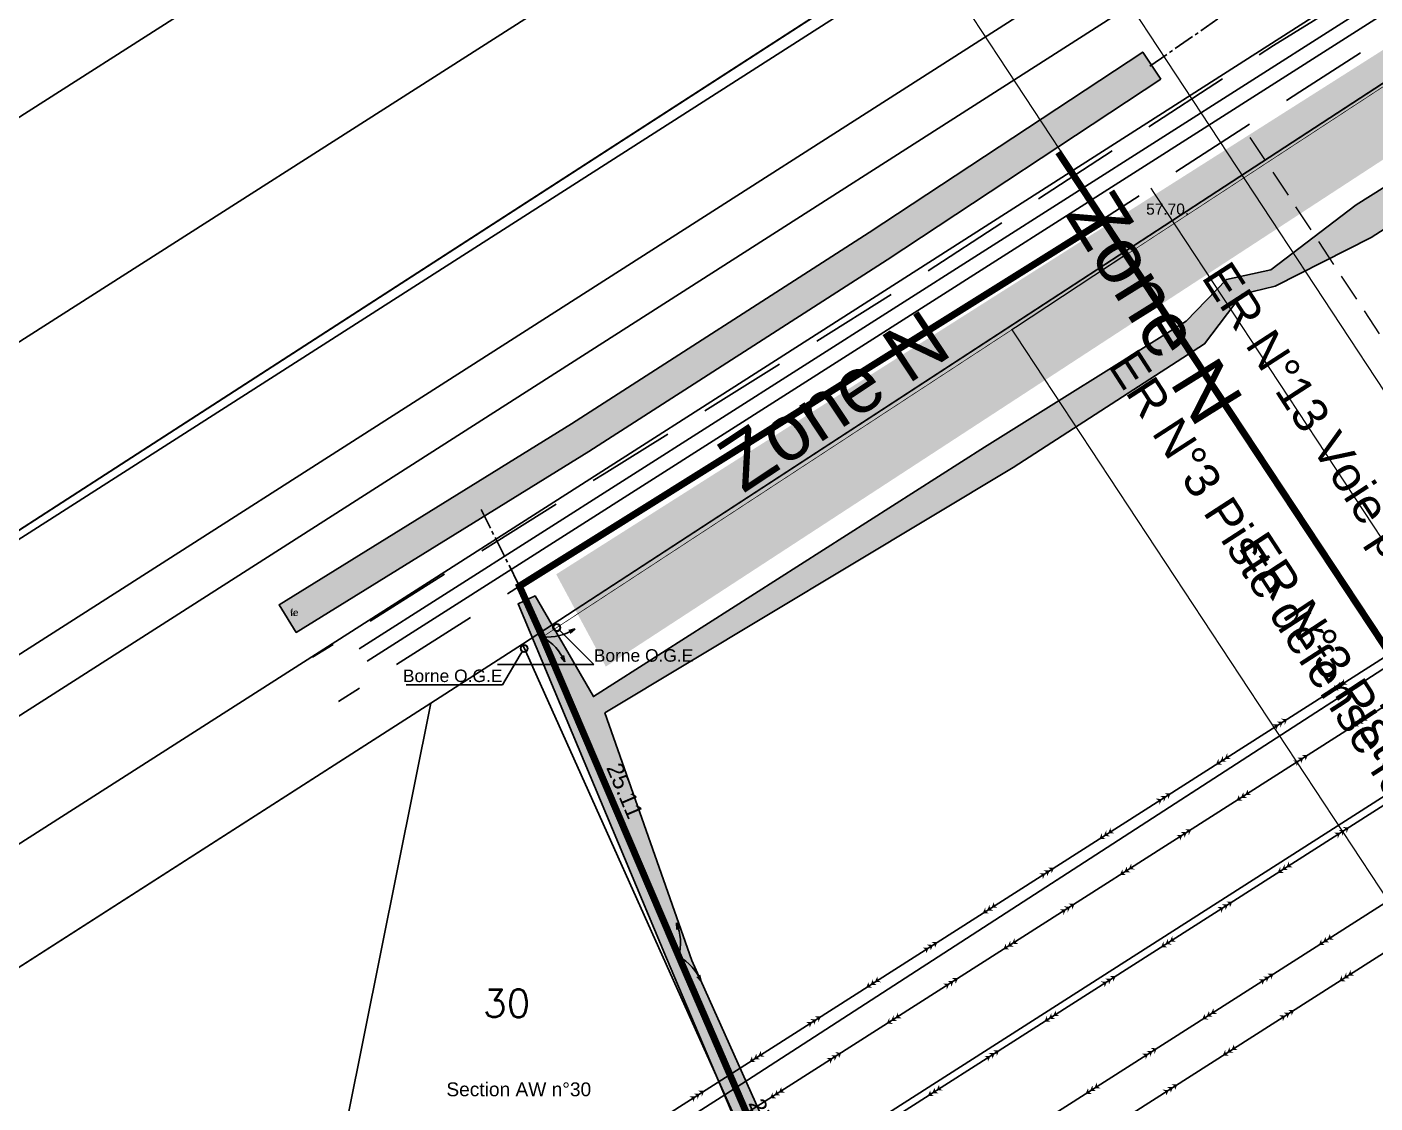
# Model space of a CAD drawing. Header units: metres. Extents: x 394605 to 1395358, y 4171135 to 6406139.
# Drawn here: x 1393865.1 to 1393962.5, y 4172327.8 to 4172405.6 of the extents above; entities that cross this region are included whole.
import ezdxf
from ezdxf import colors
from ezdxf.entities.mleader import LeaderData, LeaderLine
from ezdxf.enums import TextEntityAlignment as Align
from ezdxf.math import Vec2, Vec3

# ---------------------------------------------------------------- set-up
doc = ezdxf.new("R2010")
doc.units = ezdxf.units.M
doc.header["$LTSCALE"] = 2
for name, pattern in [('AXES2', [1.125, 0.75, -0.125, 0.125, -0.125]), ('CACHE', [0.375, 0.25, -0.125]), ('CACHE2', [4.7625, 3.175, -1.5875])]:
    doc.linetypes.add(name, pattern=pattern)
for name, color, linetype in [('P-Alti', 7, 'Continuous'), ('T-AEP', 140, 'Continuous'), ('T-BORNE', 7, 'Continuous'), ('T-CADASTRE', 6, 'Continuous'), ('T-COTATIONS', 1, 'Continuous'), ('T-CRASTE', 44, 'Continuous'), ('T-EAUX PLUVIALES', 5, 'Continuous'), ('T-EDF', 20, 'Continuous'), ('T-ER', 1, 'Continuous'), ('T-FRANCE TELECOM', 3, 'Continuous'), ('T-LIMITES', 1, 'Continuous'), ('T-PLU', 5, 'Continuous'), ('T-SECTION AW', 2, 'Continuous'), ('T-VEGETATION', 108, 'Continuous'), ('T-VEGETATION-TEXTE', 1, 'Continuous'), ('T-VOIRIE', 7, 'Continuous')]:
    doc.layers.add(name, color=color, linetype=linetype)
doc.layers.add('P-Voie', color=250, linetype='Continuous', lineweight=9)
doc.styles.add('Arial', font='arial.ttf')
doc.styles.add('Arial 1.0', font='arial.ttf', dxfattribs={"width": 0.99, "height": 0.2})
doc.styles.add('Arial 4.0', font='arial.ttf', dxfattribs={"width": 0.99, "height": 0.8})
doc.styles.get("Standard").update_dxf_attribs({"font": 'txt.shx'})

# ---------------------------------------------------------------- blocks, each defined once
blk = doc.blocks.new('GeoEdfTT')
for points in [[(-1.125, 0), (-0.375, 0.5), (-0.375, -0.5), (-0.625, 0)], [(-0.375, 0), (0.375, 0.5), (0.375, -0.5), (0.125, 0)], [(0.375, 0), (1.125, 0.5), (1.125, -0.5), (0.875, 0)]]:
    blk.add_solid(points)
blk = doc.blocks.new('_Origin2')
h = blk.add_hatch(color=256)
h.dxf.hatch_style = 1
h.paths.add_polyline_path([(-0.5, 0, 1), (0.5, 0, 1)])
h.paths.add_polyline_path([(0.44, 0, -1), (-0.44, 0, -1)], flags=16)
at = {"color": 0, "linetype": 'ByBlock', "lineweight": -2}
blk.add_line((-0.5, 0), (-1, 0), dxfattribs=at)
for radius in [0.5, 0.445]:
    blk.add_circle((0, 0), radius, dxfattribs=at)
blk = doc.blocks.new('Flèche gauche')
at = {"color": 0}
for q in [(0.611, 0.288), (0.617, 0.215)]:
    blk.add_line((0.767, 0.264), q, dxfattribs=at)
blk.add_arc((0.77, -0.993), 1.257, 90.1669, 127.7937, dxfattribs=at)
blk = doc.blocks.new('Flèche droite')
at = {"color": 0}
for q in [(-0.611, 0.288), (-0.617, 0.215)]:
    blk.add_line((-0.767, 0.264), q, dxfattribs=at)
blk.add_arc((-0.77, -0.993), 1.257, 52.2063, 89.8331, dxfattribs=at)

msp = doc.modelspace()

# ---------------------------------------------------------------- hatches: boundary and pattern name
at = {"layer": 'T-CRASTE', "true_color": 0x7aafdf}
h = msp.add_hatch(color=143, dxfattribs=at)
h.dxf.hatch_style = 1
h.paths.add_polyline_path([(1394196.522, 4172397.407), (1394217.755, 4172409.602), (1394230.054, 4172416.598), (1394243.357, 4172424.648), (1394254.824, 4172431.131), (1394265.712, 4172437.425), (1394275.1, 4172442.737), (1394292.921, 4172452.789), (1394293.292, 4172450.717), (1394295.797, 4172440.114), (1394297.631, 4172427.809), (1394300.57, 4172412.524), (1394303.171, 4172399.459), (1394306.096, 4172385.059), (1394309.833, 4172368.025), (1394305.128, 4172366.951), (1394287.797, 4172363.949), (1394272.132, 4172360.994), (1394258.435, 4172358.513), (1394243.48, 4172355.683), (1394228.7, 4172353.47), (1394203.941, 4172348.936), (1394184.344, 4172344.909), (1394167.624, 4172342.196), (1394148.834, 4172338.57), (1394125.706, 4172334.543), (1394097.736, 4172329.167), (1394088.592, 4172327.602), (1394076.125, 4172325.262), (1394069.413, 4172323.932), (1394069.417, 4172325.011), (1394070.83, 4172326.139), (1394084.177, 4172333.536), (1394099.711, 4172342.572), (1394117.175, 4172352.701), (1394130.464, 4172360.1), (1394147.382, 4172369.875), (1394161.553, 4172377.975), (1394175.719, 4172385.778)])
h.paths.add_polyline_path([(1394337.536, 4172612.359), (1394311.42, 4172595.264), (1394296.101, 4172584.755), (1394291.004, 4172551.525), (1394290.265, 4172549.523), (1394284.875, 4172542.805), (1394278.252, 4172535.743), (1394278.748, 4172532.247), (1394282.091, 4172516.38), (1394285.249, 4172501.519), (1394289.359, 4172480.506), (1394292.907, 4172462.177), (1394294.568, 4172455.564), (1394296.533, 4172456.596), (1394296.959, 4172456.19), (1394296.925, 4172455.265), (1394294.451, 4172453.878), (1394294.845, 4172451.847), (1394297.276, 4172441.733), (1394299.283, 4172428.876), (1394303.039, 4172413.146), (1394305.677, 4172400.234), (1394308.885, 4172384.228), (1394311.483, 4172368.401), (1394313.901, 4172368.953), (1394329.54, 4172372.669), (1394346.683, 4172375.341), (1394359.87, 4172377.59), (1394372.207, 4172379.706), (1394386.75, 4172382.214), (1394400.679, 4172384.945), (1394414.875, 4172388.102), (1394439.996, 4172392.264), (1394440.64, 4172392.034), (1394448.995, 4172393.468), (1394449.315, 4172391.296), (1394441.706, 4172389.968), (1394413.42, 4172384.649), (1394401.868, 4172382.859), (1394388.641, 4172380.108), (1394374.022, 4172377.632), (1394361.936, 4172374.982), (1394347.697, 4172372.372), (1394330.338, 4172369.56), (1394314.894, 4172367.036), (1394306.338, 4172365.884), (1394288.718, 4172362.656), (1394272.372, 4172359.746), (1394243.684, 4172353.926), (1394230.671, 4172351.605), (1394184.887, 4172343.537), (1394167.988, 4172340.445), (1394149.115, 4172336.922), (1394126.141, 4172332.716), (1394098.75, 4172327.63), (1394089.113, 4172325.772), (1394076.238, 4172323.582), (1394063.608, 4172320.952), (1394049.729, 4172318.588), (1394035.183, 4172315.575), (1394020.956, 4172312.941), (1394006.389, 4172310.127), (1393988.253, 4172307.17), (1393972.701, 4172304.014), (1393943.864, 4172298.674), (1393928.921, 4172296.432), (1393926.819, 4172301.8), (1393922.145, 4172312.765), (1393911.314, 4172338.29), (1393900.579, 4172363.897), (1393901.815, 4172364.468), (1393906.027, 4172357.195), (1393934.315, 4172375.224), (1393948.888, 4172384.324), (1393951.818, 4172387.352), (1393955.001, 4172388.037), (1393961.19, 4172392.731), (1393980.235, 4172404.682), (1393998.885, 4172416.777), (1394019.981, 4172429.275), (1394024.936, 4172428.966), (1394028.625, 4172428.792), (1394032.228, 4172427.785), (1394036.389, 4172426.926), (1394060.775, 4172433.271), (1394077.576, 4172436.124), (1394077.526, 4172435.268), (1394060.839, 4172432.257), (1394036.529, 4172425.951), (1394031.97, 4172426.568), (1394028.514, 4172427.767), (1394024.448, 4172427.765), (1394020.449, 4172427.829), (1394000.214, 4172414.889), (1393981.075, 4172402.48), (1393962.256, 4172390.385), (1393955.323, 4172386.873), (1393952.931, 4172386.271), (1393950.221, 4172382.688), (1393936.381, 4172373.753), (1393906.855, 4172356.019), (1393913.133, 4172338.13), (1393924.147, 4172313.615), (1393928.384, 4172303.422), (1393930.168, 4172298.388), (1393943.8, 4172301.119), (1393971.918, 4172306.279), (1393987.711, 4172309.551), (1394006.109, 4172312.813), (1394020.837, 4172315.763), (1394034.251, 4172317.984), (1394048.951, 4172320.357), (1394062.306, 4172322.523), (1394067.739, 4172323.854), (1394068.418, 4172326.052), (1394070.173, 4172327.433), (1394083.551, 4172334.604), (1394099.148, 4172343.514), (1394116.692, 4172353.775), (1394129.589, 4172361.185), (1394146.919, 4172371.183), (1394161.047, 4172379.494), (1394173.993, 4172387.348), (1394195.873, 4172399.457), (1394217.445, 4172411.877), (1394229.082, 4172418.87), (1394242.541, 4172425.942), (1394254.372, 4172432.193), (1394265.16, 4172438.658), (1394275.793, 4172444.777), (1394292.649, 4172454.307), (1394291.327, 4172461.687), (1394287.397, 4172479.817), (1394283.669, 4172499.882), (1394280.244, 4172516.1), (1394277.467, 4172531.931), (1394276.065, 4172535.917), (1394283.746, 4172543.864), (1394289.356, 4172550.662), (1394289.634, 4172552.175), (1394295.338, 4172585.237), (1394311.697, 4172596.628), (1394337.115, 4172613.302)])
h = msp.add_hatch(color=143, dxfattribs=at)
h.dxf.hatch_style = 1
h.paths.add_polyline_path([(1393947.048, 4172401.823), (1393945.754, 4172403.785), (1393925.98, 4172390.733), (1393904.454, 4172376.907), (1393883.301, 4172363.83), (1393884.537, 4172361.831), (1393905.707, 4172374.919), (1393927.262, 4172388.763)])
at = {"layer": 'T-VEGETATION'}
h = msp.add_hatch(dxfattribs=at)
h.set_pattern_fill('AR-CONC', color=84, scale=0.025)
h.set_pattern_definition([(50, (0, 0), (4.554616725, -0.3984771385), [0.47625, -5.23875]), (355, (0, 0), (-0.8810706494, 4.776416072), [0.381, -4.191]), (100.451, (0.3796, -0.033), (3.6735625416, 4.3779171955), [0.40475, -4.45225]), (46.1842, (0, 1.27), (6.776976022, -1.051058198), [0.714375, -7.858125]), (96.6356, (0.565, 1.1824), (5.935105862, 6.185638897), [0.607125, -6.678375]), (351.184, (0, 1.27), (5.935115145, 6.185627947), [0.5715, -6.2865]), (21, (0.635, 0.9525), (3.790371996, -2.556637963), [0.47625, -5.23875]), (326, (0.635, 0.9525), (1.5450507087, 4.604699153), [0.381, -4.191]), (71.4514, (0.951, 0.7394), (5.3354122693, 2.048071443), [0.40475, -4.45225]), (37.5, (0, 0), (0.07721508126, 2.1138759718), [0, -4.1402, 0, -4.2545, 0, -4.206875]), (7.5, (0, 0), (1.6704915628, 2.5045143705), [0, -2.4257, 0, -4.04495, 0, -1.603375]), (327.5, (-1.416, 0), (3.3897648792, -0.1432185998), [0, -1.5875, 0, -4.953, 0, -6.57225]), (317.5, (-2.051, 0), (3.7032295347, 0.6356622758), [0, -2.06375, 0, -3.2893, 0, -4.66725])])
h.paths.add_polyline_path([(1394037.001, 4172450.763), (1394038.947, 4172445.432), (1393906.927, 4172359.368), (1393903.339, 4172366.036)])

# ---------------------------------------------------------------- linework, layer by layer
at = {"layer": 'P-Voie', "linetype": 'CACHE', "ltscale": 4, "flags": 128}
for points in [[(1394105.606, 4172404.631), (1394087.502, 4172348.462, -0.290263), (1394069.393, 4172333.393), (1394032.613, 4172328.623, -0.286855), (1393984.423, 4172350.707), (1393953.077, 4172398.303)], [(1393943, 4172391.788), (1393974.401, 4172344.107, 0.286855), (1394034.156, 4172316.722), (1394070.936, 4172321.493, 0.290263), (1394098.923, 4172344.78), (1394117.464, 4172402.241)]]:
    msp.add_lwpolyline(points, format="xyb", dxfattribs=at)
at = {"layer": 'P-Voie', "linetype": 'CACHE', "ltscale": 4, "const_width": 0.1, "flags": 128}
for points in [[(1393951.398, 4172397.217), (1393982.753, 4172349.607, 0.286855), (1394032.87, 4172326.639), (1394069.65, 4172331.41, 0.290263), (1394089.405, 4172347.848), (1394107.504, 4172404.247)], [(1393946.339, 4172393.947), (1393977.742, 4172346.307, 0.286855), (1394033.642, 4172320.689), (1394070.422, 4172325.46, 0.290263), (1394095.116, 4172346.007), (1394113.499, 4172403.04)]]:
    msp.add_lwpolyline(points, format="xyb", dxfattribs=at)
at = {"layer": 'T-AEP', "flags": 128}
msp.add_lwpolyline([(1393889.658, 4172359.767), (1394061.031, 4172468.844), (1394126.694, 4172510.724), (1394237.447, 4172581.044), (1394368.74, 4172659.249), (1394398.862, 4172685.299), (1394454.579, 4172702.833), (1394517.405, 4172716.206), (1394594.7, 4172603.372)], dxfattribs=at)
at = {"layer": 'T-CRASTE', "flags": 128}
for points in [[(1393906.027, 4172357.195), (1393934.315, 4172375.224), (1393948.888, 4172384.324), (1393951.818, 4172387.352), (1393955.001, 4172388.037), (1393961.19, 4172392.731), (1393980.235, 4172404.682), (1393998.885, 4172416.777), (1394019.981, 4172429.275), (1394024.936, 4172428.966), (1394028.625, 4172428.792), (1394032.228, 4172427.785), (1394036.389, 4172426.926), (1394060.775, 4172433.271), (1394077.576, 4172436.124)], [(1394077.526, 4172435.268), (1394060.839, 4172432.257), (1394036.529, 4172425.951), (1394031.97, 4172426.568), (1394028.514, 4172427.767), (1394024.448, 4172427.765), (1394020.449, 4172427.829), (1394000.214, 4172414.889), (1393981.075, 4172402.48), (1393962.256, 4172390.385), (1393955.323, 4172386.873), (1393952.931, 4172386.271), (1393950.221, 4172382.688), (1393936.381, 4172373.753), (1393906.855, 4172356.019)], [(1393972.701, 4172304.014), (1393943.864, 4172298.674), (1393928.921, 4172296.432), (1393926.819, 4172301.8), (1393922.145, 4172312.765), (1393911.314, 4172338.29), (1393900.579, 4172363.897), (1393901.815, 4172364.468), (1393906.027, 4172357.195), (1393934.315, 4172375.224), (1393948.888, 4172384.324), (1393951.818, 4172387.352), (1393955.001, 4172388.037), (1393961.19, 4172392.731), (1393980.235, 4172404.682)], [(1393981.075, 4172402.48), (1393962.256, 4172390.385), (1393955.323, 4172386.873), (1393952.931, 4172386.271), (1393950.221, 4172382.688), (1393936.381, 4172373.753), (1393906.855, 4172356.019), (1393913.133, 4172338.13), (1393924.147, 4172313.615), (1393928.384, 4172303.422), (1393930.168, 4172298.388), (1393943.8, 4172301.119), (1393971.918, 4172306.279)], [(1393900.579, 4172363.897), (1393901.815, 4172364.468)], [(1393901.815, 4172364.468), (1393906.027, 4172357.195)]]:
    msp.add_lwpolyline(points, dxfattribs=at)
msp.add_lwpolyline([(1393947.048, 4172401.823), (1393945.754, 4172403.785), (1393925.98, 4172390.733), (1393904.454, 4172376.907), (1393883.301, 4172363.83), (1393884.537, 4172361.831), (1393905.707, 4172374.919), (1393927.262, 4172388.763)], close=True, dxfattribs=at)
at = {"layer": 'T-CRASTE', "linetype": 'Continuous', "flags": 128}
for points in [[(1393945.754, 4172403.785), (1393925.98, 4172390.733), (1393904.454, 4172376.907), (1393883.301, 4172363.83)], [(1393945.754, 4172403.785), (1393947.048, 4172401.823)], [(1393947.048, 4172401.823), (1393927.262, 4172388.763), (1393905.707, 4172374.919), (1393884.537, 4172361.831)], [(1394161.047, 4172379.494), (1394146.919, 4172371.183), (1394129.589, 4172361.185), (1394116.692, 4172353.775), (1394099.148, 4172343.514), (1394083.551, 4172334.604), (1394070.173, 4172327.433), (1394068.418, 4172326.052), (1394067.739, 4172323.854), (1394062.306, 4172322.523), (1394048.951, 4172320.357), (1394034.251, 4172317.984), (1394020.837, 4172315.763), (1394006.109, 4172312.813), (1393987.711, 4172309.551), (1393971.918, 4172306.279), (1393943.8, 4172301.119), (1393930.168, 4172298.388), (1393928.384, 4172303.422), (1393924.147, 4172313.615), (1393913.133, 4172338.13), (1393906.855, 4172356.019)], [(1393900.579, 4172363.897), (1393911.314, 4172338.29), (1393922.145, 4172312.765), (1393926.819, 4172301.8), (1393928.921, 4172296.432), (1393943.864, 4172298.674), (1393972.701, 4172304.014), (1393988.253, 4172307.17), (1394006.389, 4172310.127), (1394020.956, 4172312.941), (1394035.183, 4172315.575), (1394049.729, 4172318.588), (1394063.608, 4172320.952), (1394076.238, 4172323.582), (1394089.113, 4172325.772), (1394098.75, 4172327.63), (1394126.141, 4172332.716), (1394149.115, 4172336.922), (1394167.988, 4172340.445)]]:
    msp.add_lwpolyline(points, dxfattribs=at)
at = {"layer": 'T-EAUX PLUVIALES', "linetype": 'AXES2', "flags": 128}
for points in [[(1393953.041, 4172407.452), (1393946.083, 4172402.645)], [(1393897.909, 4172370.709), (1393901.319, 4172363.9)]]:
    msp.add_lwpolyline(points, dxfattribs=at)
at = {"layer": 'T-EDF', "flags": 128}
for points in [[(1393894.107, 4172317.148), (1393903.026, 4172322.232), (1393906.915, 4172324.154), (1394252.997, 4172544.815), (1394549.838, 4172727.284)], [(1393895.592, 4172314.542), (1393904.434, 4172319.582), (1393908.39, 4172321.536), (1394254.589, 4172542.273), (1394551.409, 4172724.728)], [(1393898.563, 4172309.329), (1393907.251, 4172314.281), (1393911.341, 4172316.302), (1394257.773, 4172537.187), (1394554.551, 4172719.617)], [(1393901.535, 4172304.116), (1393910.068, 4172308.981), (1393914.291, 4172311.067), (1394260.958, 4172532.101), (1394557.693, 4172714.505)], [(1393903.02, 4172301.51), (1393911.477, 4172306.33), (1393915.766, 4172308.45), (1394262.55, 4172529.558), (1394559.264, 4172711.949)]]:
    msp.add_lwpolyline(points, dxfattribs=at)
at = {"layer": 'T-ER', "color": 1, "const_width": 0.1, "flags": 128}
for points in [[(1393879.964, 4172487.504), (1393887.517, 4172494.216), (1394007.814, 4172311.553), (1393997.113, 4172309.62)], [(1393936.295, 4172383.718), (1393944.644, 4172389.222), (1393997.363, 4172309.612), (1394312.242, 4172367.689), (1394314.315, 4172368.062), (1394442.293, 4172391.234), (1394488.825, 4172399.742), (1394482.965, 4172388.504), (1394316.091, 4172358.221), (1394314.034, 4172357.851), (1393992.409, 4172298.585)]]:
    msp.add_lwpolyline(points, close=True, dxfattribs=at)
at = {"layer": 'T-FRANCE TELECOM', "flags": 128}
msp.add_lwpolyline([(1394236.621, 4172581.837), (1393889.096, 4172360.649)], dxfattribs=at)
at = {"layer": 'T-LIMITES', "const_width": 0.05, "flags": 128}
msp.add_lwpolyline([(1394238.637, 4172577.792), (1394128.405, 4172507.672), (1394147.65, 4172476.793), (1394117.165, 4172457.574), (1394114.068, 4172455.797), (1394097.658, 4172445.551), (1394093.453, 4172442.98), (1394081.175, 4172435.544), (1394062.517, 4172466.292), (1393902.341, 4172361.506), (1393912.202, 4172338.41), (1393922.891, 4172312.988), (1393927.526, 4172302.134), (1393930.022, 4172297.258), (1394314.31, 4172368.07)], dxfattribs=at)
msp.add_lwpolyline([(1394238.637, 4172577.792), (1394128.405, 4172507.672), (1394147.65, 4172476.793), (1394117.165, 4172457.574), (1394114.068, 4172455.797), (1394097.658, 4172445.551), (1394093.453, 4172442.98), (1394081.175, 4172435.544), (1394062.517, 4172466.292), (1393902.341, 4172361.506), (1393912.202, 4172338.41), (1393922.891, 4172312.988), (1393927.526, 4172302.134), (1393930.022, 4172297.258), (1394314.31, 4172368.07)], dxfattribs=at)
at = {"layer": 'T-PLU', "const_width": 0.5, "flags": 128}
for points in [[(1393939.645, 4172396.539), (1393997.113, 4172309.62)], [(1393942.996, 4172391.627), (1393900.677, 4172365.181), (1393902.341, 4172361.506), (1393912.202, 4172338.41), (1393930.022, 4172297.258), (1393997.113, 4172309.62)]]:
    msp.add_lwpolyline(points, dxfattribs=at)
at = {"layer": 'T-SECTION AW', "color": 45, "flags": 128}
for points in [[(1392848.39, 4171697.49), (1394146.54, 4172526.73), (1394135.9, 4172541.94), (1394110.09, 4172578.74), (1394053.66, 4172659.24), (1394020.07, 4172707.16), (1393947.6, 4172659.11), (1393821.48, 4172576.92)], [(1393775.54, 4172280.62), (1393894.26, 4172356.73), (1393900.89, 4172360.98), (1394062.4, 4172466.22), (1394095.13, 4172486.68), (1394128.47, 4172507.5), (1394238.78, 4172577.57), (1394236.86, 4172580.83), (1394235.07, 4172583.61), (1394235.07, 4172583.61), (1394224.18, 4172576.61), (1394146.54, 4172526.73), (1392848.39, 4171697.49)], [(1394238.78, 4172577.57), (1394128.47, 4172507.5), (1394095.13, 4172486.68), (1394062.4, 4172466.22), (1393900.89, 4172360.98), (1393894.26, 4172356.73), (1393775.54, 4172280.62)], [(1394293.52, 4172454.63), (1394068.47, 4172325.55), (1394067.39, 4172324.5), (1394066.94, 4172323.63), (1394067.06, 4172322.55), (1394039.15, 4172317.37), (1394039.15, 4172317.37), (1393929.64, 4172297.04), (1393915.53, 4172328.41), (1394081.07, 4172435.47), (1394097.67, 4172445.53), (1394114.18, 4172455.66), (1394147.75, 4172476.65), (1394128.47, 4172507.5), (1394238.78, 4172577.57)], [(1394116.98, 4172543.97), (1393835.15, 4172364.1), (1393693.05, 4172273.34), (1393548.82, 4172181.23), (1393408.34, 4172091.6), (1393259.18, 4171996.19), (1393112.32, 4171902.39), (1392963.11, 4171807.14), (1392805.75, 4171706.47)], [(1393813.18, 4172336.1), (1393928.61, 4172410.64), (1394055.5, 4172492.13), (1394135.09, 4172543.08), (1394135.9, 4172541.94), (1394146.54, 4172526.73), (1392848.39, 4171697.49)], [(1394135.79, 4172542.08), (1392807.92, 4171692.88)], [(1394262.66, 4172539.92), (1394259.03, 4172537.69), (1393995.101, 4172370.364), (1393552.48, 4172087.77), (1392865.73, 4171648.81), (1392819.67, 4171619.5)], [(1394139.9, 4172536.21), (1392809.04, 4171685.84)], [(1392809.68, 4171681.9), (1394142.05, 4172533.13)], [(1393821.19, 4172530.51), (1393884.32, 4172433.88), (1393905.1, 4172447.24), (1393928.61, 4172410.64), (1393813.18, 4172336.1)], [(1392803.37, 4171721.31), (1394026.46, 4172502.52)], [(1393972.463, 4172365.231), (1393915.53, 4172328.41), (1393900.89, 4172360.98), (1394062.4, 4172466.22), (1394081.07, 4172435.47), (1393999.255, 4172382.945)]]:
    msp.add_lwpolyline(points, dxfattribs=at)
for points in [[(1393915.53, 4172328.41), (1393884.63, 4172308.72), (1393894.26, 4172356.73), (1393900.89, 4172360.98), (1393915.53, 4172328.41)], [(1393884.63, 4172308.72), (1393765.34, 4172232.74), (1393775.54, 4172280.62), (1393894.26, 4172356.73), (1393884.63, 4172308.72)], [(1393884.63, 4172308.72), (1393915.53, 4172328.41), (1393929.64, 4172297.04), (1394039.15, 4172317.37), (1394008.18, 4171894.78), (1393967.63, 4171901.79), (1393943.3, 4172145.7), (1393909.9, 4172150.84), (1393873.1, 4171919.57), (1393808.74, 4171930.43), (1393858.44, 4172178.2), (1393884.63, 4172308.72)]]:
    msp.add_lwpolyline(points, close=True, dxfattribs=at)
at = {"layer": 'T-VOIRIE', "linetype": 'CACHE2', "flags": 128}
for points in [[(1394056.081, 4172468.141), (1394038.126, 4172456.923), (1394020.193, 4172445.329), (1393997.8, 4172431.511), (1393975.054, 4172416.509), (1393955.217, 4172404.263), (1393928.321, 4172386.733), (1393906.808, 4172373.306), (1393885.722, 4172360.035)], [(1394056.081, 4172468.141), (1394038.126, 4172456.923), (1394020.193, 4172445.329), (1393997.8, 4172431.511), (1393975.054, 4172416.509), (1393955.217, 4172404.263), (1393928.321, 4172386.733), (1393906.808, 4172373.306), (1393885.722, 4172360.035)], [(1394057.606, 4172465.568), (1394039.921, 4172454.194), (1394021.771, 4172442.671), (1393999.964, 4172428.14), (1393976.787, 4172413.5), (1393957.117, 4172400.915), (1393930.175, 4172383.496), (1393908.575, 4172370.22), (1393887.591, 4172356.832)], [(1394057.606, 4172465.568), (1394039.921, 4172454.194), (1394021.771, 4172442.671), (1393999.964, 4172428.14), (1393976.787, 4172413.5), (1393957.117, 4172400.915), (1393930.175, 4172383.496), (1393908.575, 4172370.22), (1393887.591, 4172356.832)]]:
    msp.add_lwpolyline(points, dxfattribs=at)

# ---------------------------------------------------------------- block references
at = {"layer": 'T-COTATIONS', "xscale": 3, "zscale": 3}
for name, p, yscale, rotation in [('Flèche gauche', (1393902.341, 4172361.506), -3, 33.19251713265707), ('Flèche gauche', (1393902.341, 4172361.506), 3, 293.1195280121527), ('Flèche droite', (1393912.202, 4172338.41), 3, 293.1195280121527), ('Flèche gauche', (1393912.202, 4172338.41), 3, 292.8050317722781)]:
    msp.add_blockref(name, p, dxfattribs=dict(at, yscale=yscale, rotation=rotation))
at = {"layer": 'T-EDF', "xscale": 0.5, "yscale": 0.5, "zscale": 0.5}
for p, rotation in [((1393959.948, 4172357.968), 32.52153316367041), ((1393955.732, 4172355.28), 212.5215331636704), ((1393961.435, 4172355.358), 32.52153316371145), ((1393951.516, 4172352.591), 32.52153316367041), ((1393957.219, 4172352.67), 212.5215331637114), ((1393947.3, 4172349.903), 212.5215331636704), ((1393953.003, 4172349.982), 32.52153316371145), ((1393960.194, 4172347.451), 212.5215331637212), ((1393943.084, 4172347.215), 32.52153316367041), ((1393948.787, 4172347.294), 212.5215331637114), ((1393938.868, 4172344.527), 212.5215331636704), ((1393944.572, 4172344.606), 32.52153316371145), ((1393955.978, 4172344.763), 32.52153316372122), ((1393934.652, 4172341.839), 32.52153316367041), ((1393940.356, 4172341.918), 212.5215331637114), ((1393951.762, 4172342.074), 212.5215331637212), ((1393930.436, 4172339.151), 212.5215331636704), ((1393936.14, 4172339.229), 32.52153316371145), ((1393947.546, 4172339.386), 32.52153316372122), ((1393958.952, 4172339.543), 32.52153316373101), ((1393943.33, 4172336.698), 212.5215331637212), ((1393954.736, 4172336.855), 212.521533163731), ((1393960.44, 4172336.934), 32.52153316377196), ((1393926.22, 4172336.463), 32.52153316367041), ((1393931.924, 4172336.541), 212.5215331637114), ((1393922.005, 4172333.775), 212.5215331636704), ((1393927.708, 4172333.853), 32.52153316371145), ((1393939.114, 4172334.01), 32.52153316372122), ((1393950.521, 4172334.167), 32.52153316373101), ((1393956.224, 4172334.245), 212.5215331637719), ((1393917.789, 4172331.087), 32.52153316367041), ((1393923.492, 4172331.165), 212.5215331637114), ((1393934.898, 4172331.322), 212.5215331637212), ((1393946.305, 4172331.479), 212.521533163731), ((1393952.008, 4172331.557), 32.52153316377196), ((1393947.792, 4172328.869), 212.5215331637719), ((1393913.573, 4172328.399), 212.5215331636704), ((1393919.276, 4172328.477), 32.52153316371145), ((1393930.682, 4172328.634), 32.52153316372122), ((1393942.089, 4172328.791), 32.52153316373101)]:
    msp.add_blockref('GeoEdfTT', p, dxfattribs=dict(at, rotation=rotation))

# ---------------------------------------------------------------- texts
at = {"layer": 'P-Alti', "style": 'Arial'}
msp.add_text('57.70.', height=0.8, rotation=359.99998, dxfattribs=at).set_placement((1393947.552, 4172392.83), align=Align.TOP_CENTER)
at = {"layer": 'T-CADASTRE', "linetype": 'CACHE2', "style": 'Arial 4.0', "width": 0.99}
msp.add_text('Section AW n°30', height=1, dxfattribs=at).set_placement((1393895.397, 4172328.311))
at = {"layer": 'T-COTATIONS', "style": 'Arial 1.0', "width": 0.99}
for s, rotation, p in [('25.11', 293.11953, (1393907.75, 4172350.162)), ('27.58', 292.80503, (1393918.026, 4172325.9))]:
    msp.add_text(s, height=1.2, rotation=rotation, dxfattribs=at).set_placement(p, align=Align.CENTER)
at = {"layer": 'T-ER', "color": 5, "style": 'Arial'}
for s, rotation, p in [('ER N°13 Voie partagée passage supérieur', 302.90763, (1393968.935, 4172360.467, 50.05)), ('ER N°3 Piste défense feu de forêt (10m)', 303.24227, (1393970.786, 4172342.523))]:
    msp.add_text(s, height=2.5, rotation=rotation, dxfattribs=at).set_placement(p, align=Align.MIDDLE_CENTER)
at = {"layer": 'T-PLU', "style": 'Arial'}
for rotation, p in [(301.84504, (1393940.089, 4172392.056)), (33.50695, (1393916.85, 4172371.847))]:
    msp.add_text('Zone N', height=4, rotation=rotation, dxfattribs=at).set_placement(p)
msp.add_text('ER N°3 Piste défense feu de forêt (10m)', height=2.5, rotation=302.90763, dxfattribs=at).set_placement((1393961.221, 4172355.58, 50.05), align=Align.MIDDLE_CENTER)
at = {"layer": 'T-SECTION AW', "color": 45}
msp.add_text('30', height=2, dxfattribs=at).set_placement((1393898.04, 4172334.02))
at = {"layer": 'T-VEGETATION-TEXTE', "style": 'Arial'}
for height in [0.5, 0.3]:
    msp.add_text('fe', height=height, dxfattribs=at).set_placement((1393884.112, 4172363.026))

# ---------------------------------------------------------------- leaders
at = {"layer": 'T-BORNE'}
ml = msp.add_multileader_mtext('Standard', dxfattribs=at)
ml.set_content('Borne O.G.E', color=256, style='Arial')
ml.set_leader_properties(color=256)
ml.set_arrow_properties(name='ORIGIN2')
ml.build(insert=Vec2(0, 0))
ml.multileader.update_dxf_attribs({"text_left_attachment_type": 5, "text_right_attachment_type": 5, "dogleg_length": 0, "arrow_head_size": 0.54, "scale": 3})
ctx = ml.context
ctx.base_point, ctx.scale, ctx.char_height, ctx.arrow_head_size, ctx.landing_gap_size, ctx.plane_origin = Vec3(1393906.056, 4172359.523), 3, 0.9, 0.54, 0, Vec3(1393903.764, 4172362.98)
ctx.left_attachment, ctx.right_attachment = 5, 5
notes = []
notes.append((ctx, [(0, (1, 1, 0), (1393906.056, 4172359.523), (1, 0), 0, [(0, [(1393903.373, 4172362.181)], 0, [])])]))
ctx.mtext.insert, ctx.mtext.flow_direction = Vec3(1393906.056, 4172360.619), 5
ml = msp.add_multileader_mtext('Standard', dxfattribs=at)
ml.set_content('Borne O.G.E', color=256, style='Arial')
ml.set_leader_properties(color=256)
ml.set_arrow_properties(name='ORIGIN2')
ml.build(insert=Vec2(0, 0))
ml.multileader.update_dxf_attribs({"text_left_attachment_type": 5, "text_right_attachment_type": 5, "dogleg_length": 0, "arrow_head_size": 0.54, "scale": 3})
ctx = ml.context
ctx.base_point, ctx.scale, ctx.char_height, ctx.arrow_head_size, ctx.landing_gap_size, ctx.plane_origin = Vec3(1393892.41, 4172358.052), 3, 0.9, 0.54, 0, Vec3(1393901.41, 4172361.472)
ctx.left_attachment, ctx.right_attachment, ctx.text_align_type = 5, 5, 2
notes.append((ctx, [(1, (1, 1, 0), (1393899.448, 4172358.052), (-1, 0), 0, [(0, [(1393901.019, 4172360.673)], 0, [])])]))
ctx.mtext.insert, ctx.mtext.alignment, ctx.mtext.flow_direction = Vec3(1393899.448, 4172359.148), 3, 5
for ctx, leaders in notes:
    for number, flags, end, landing, length, lines in leaders:
        leader = LeaderData()
        leader.index, (leader.has_last_leader_line, leader.has_dogleg_vector, leader.attachment_direction) = number, flags
        leader.last_leader_point, leader.dogleg_vector, leader.dogleg_length = Vec3(end), Vec3(landing), length
        for number, points, colour, breaks in lines:
            line = LeaderLine()
            line.index, line.vertices, line.color, line.breaks = number, Vec3.list(points), colors.encode_raw_color(colour), breaks
            leader.lines.append(line)
        ctx.leaders.append(leader)

doc.saveas('drawing.dxf')
